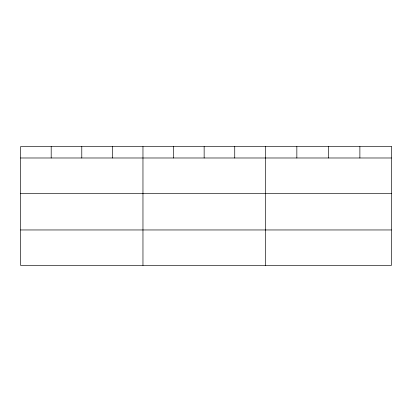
<?xml version="1.0" encoding="UTF-8"?>
<svg xmlns="http://www.w3.org/2000/svg" width="412" height="412" viewBox="0 0 412 412"><rect width="100%" height="100%" fill="white"/><g stroke="black" fill="none" stroke-linecap="round" stroke-linejoin="round"><path stroke-width="0.62" d="M20.6 157.987L391.4 157.987M20.6 193.434L391.4 193.434M20.6 229.958L391.4 229.958M359.882 146.59L359.882 157.987M328.364 146.59L328.364 157.987M296.846 146.59L296.846 157.987M265.328 146.59L265.328 265.41M234.737 146.59L234.737 157.987M204.146 146.59L204.146 157.987M173.555 146.59L173.555 157.987M142.964 146.59L142.964 265.41M112.373 146.59L112.373 157.987M81.782 146.59L81.782 157.987M51.191 146.59L51.191 157.987M391.4 146.59L20.6 146.59L20.6 265.41L391.4 265.41L391.4 146.59"/></g></svg>
